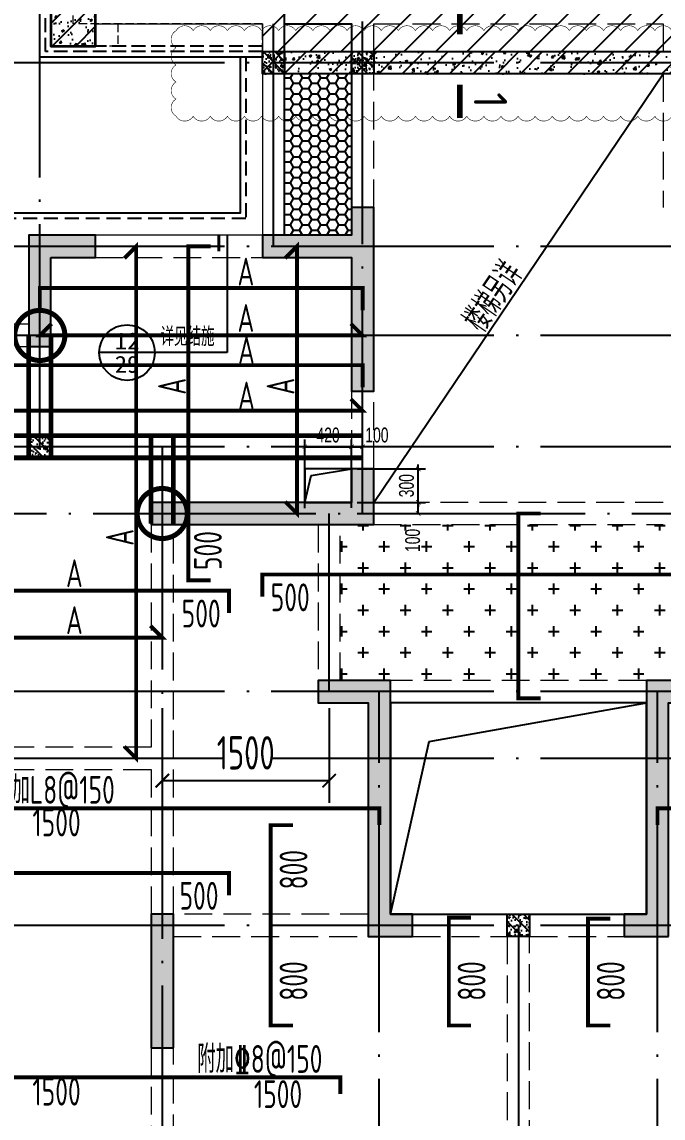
# Model space of a CAD drawing. Extents: x -668857 to 154266, y -275694 to 291306.
# Drawn here: x -218545 to -212784, y 129360 to 139208 of the extents above; entities that cross this region are included whole.
import ezdxf
from ezdxf.enums import TextEntityAlignment as Align

# ---------------------------------------------------------------- set-up
doc = ezdxf.new("R2010")
doc.units = 0
doc.header["$LTSCALE"] = 1000
for name, pattern in [('__DASH', [0.35, 0.25, -0.1]), ('DASH', [0.35, 0.25, -0.1]), ('DOTE', [2.42, 2, -0.2, 0.02, -0.2]), ('HIDDEN', [0.375, 0.25, -0.125])]:
    doc.linetypes.add(name, pattern=pattern)
doc.layers.get('0').update_dxf_attribs({"linetype": 'CONTINUOUS'})
doc.layers.get('DEFPOINTS').update_dxf_attribs({"linetype": 'CONTINUOUS'})
doc.layers.add('+公共字体', color=7, linetype='CONTINUOUS', lineweight=20)
doc.layers.add('平面-看线', color=45, linetype='CONTINUOUS', lineweight=15)
for name, color, linetype in [('A-DOTE', 10, 'DOTE'), ('DIM_IDEN', 67, 'CONTINUOUS'), ('HATCH', 8, 'CONTINUOUS'), ('PUB_TEXT', 2, 'CONTINUOUS'), ('ROOF', 183, 'CONTINUOUS'), ('S-B板填充', 251, 'CONTINUOUS'), ('S-B板边线', 2, 'CONTINUOUS'), ('S-B板配筋', 6, 'CONTINUOUS'), ('S-B板配筋号', 7, 'CONTINUOUS'), ('S-C承台编号', 6, 'CONTINUOUS'), ('S-D洞口', 4, 'CONTINUOUS'), ('S-D洞口标注', 3, 'CONTINUOUS'), ('S-L主梁线', 4, 'DASH'), ('S-Q墙填充', 252, 'CONTINUOUS'), ('S-Q墙实线', 6, 'CONTINUOUS'), ('S-Q墙标注', 3, 'CONTINUOUS'), ('S-Z柱填充', 252, 'CONTINUOUS'), ('S-Z柱实线', 6, 'CONTINUOUS'), ('S-板正筋', 2, 'CONTINUOUS'), ('S-构造柱', 212, 'CONTINUOUS'), ('THICK', 6, 'CONTINUOUS'), ('看线', 251, 'CONTINUOUS'), ('配箍校核', 34, 'CONTINUOUS')]:
    doc.layers.add(name, color=color, linetype=linetype)
doc.layers.add('审图修改', color=2, linetype='CONTINUOUS', plot=False)
doc.styles.add('_TCH_AXIS', font='COMPLEX', dxfattribs={"bigfont": 'GBCBIG'})
doc.styles.add('_TCH_LABEL', font='simhei.ttf')
doc.styles.add('TSSD_Label', font='Tssdeng.shx', dxfattribs={"width": 0.7, "bigfont": 'hztxt.shx'})
doc.styles.add('TSSD_REIN', font='tssdeng.shx', dxfattribs={"width": 0.7, "height": 300, "bigfont": 'tssdchn.shx'})
doc.styles.add('结构文字', font='zstxt.shx', dxfattribs={"width": 0.7, "bigfont": 'zshz.shx'})
doc.dimstyles.new('STRUCK', dxfattribs={"dimtxt": 400, "dimasz": 121, "dimexe": 200, "dimexo": 150, "dimgap": 115, "dimtad": 1, "dimdec": 0, "dimdsep": 46, "dimtxsty": '结构文字', "dimblk": 'ARCHTICK', "dimcen": 400, "dimclrd": 3, "dimclre": 3, "dimclrt": 7, "dimadec": 0, "dimazin": 0, "dimtfac": 1, "dimtdec": 0, "dimtix": 1, "dimtmove": 2, "dimatfit": 3, "dimldrblk": '_DIMX', "dimfxl": 0, "dimtolj": 1, "dimtzin": 0, "dimarcsym": 0})
doc.dimstyles.new('STRUCK30', dxfattribs={"dimscale": 0.33333, "dimtxt": 400, "dimasz": 121, "dimexe": 200, "dimexo": 150, "dimgap": 115, "dimtad": 1, "dimdec": 0, "dimdsep": 46, "dimtxsty": '结构文字', "dimblk": 'ARCHTICK', "dimcen": 400, "dimclrd": 3, "dimclre": 3, "dimclrt": 7, "dimadec": 0, "dimazin": 0, "dimtfac": 1, "dimtdec": 0, "dimtix": 1, "dimtmove": 2, "dimatfit": 3, "dimldrblk": '_DIMX', "dimfxl": 0, "dimtolj": 1, "dimtzin": 0, "dimarcsym": 0})

# ---------------------------------------------------------------- blocks, each defined once
blk = doc.blocks.new('20210726.16350016')
at = {"layer": 'A-DOTE'}
for p, q in [((12800, 13700), (12800, 21100)), ((15700, 13100.3), (15700, 21100)), ((14900, 15500), (14900, 17600)), ((55600, 17150), (3600, 17150)), ((55600, 15500), (3600, 15500)), ((55600, 14700), (3600, 14700)), ((55600, 13700), (3600, 13700)), ((13900.2, 13700), (13900, 3600)), ((3600, 13100.3), (55600, 13100.3)), ((15400, 11500), (15400, 13100)), ((55600, 11500), (3600, 11500)), ((15850, 3600), (15850, 11500)), ((18350, 3600), (18350, 11500)), ((55600, 10900), (3600, 10900)), ((55600, 9400), (3600, 9400)), ((17100, 9400), (17100, 3600))]:
    blk.add_line(p, q, dxfattribs=at)
blk = doc.blocks.new('20210729.03492876')
at = {"layer": 'ROOF', "ltscale": 0.8}
for points in [[(10500, 13200), (8500, 13200), (8500, 16500), (15700, 16500), (15700, 12900), (15100, 12900)], [(10700, 13250), (10700, 13700), (9000, 13700), (9000, 16000), (15200, 16000), (15200, 13700), (14900, 13700), (14900, 13250)]]:
    blk.add_lwpolyline(points, dxfattribs=at)
at = {"layer": 'ROOF', "linetype": '__DASH', "ltscale": 0.5}
for points in [[(10500, 13250), (8550, 13250), (8550, 16450), (15650, 16450), (15650, 12950), (15100, 12950)], [(10500, 13300), (8600, 13300), (8600, 16400), (15600, 16400), (15600, 13000), (15100, 13000)]]:
    blk.add_lwpolyline(points, dxfattribs=at)
at = {"layer": '平面-看线', "linetype": 'DASH', "ltscale": 0.3}
for points in [[(10500, 13250), (10500, 13500), (9200, 13500), (9200, 13300), (8600, 13300), (8600, 14100)], [(10500, 13250), (10500, 13500), (8800, 13500), (8800, 16200), (15400, 16200), (15400, 13500), (15100, 13500), (15100, 13250)]]:
    blk.add_lwpolyline(points, dxfattribs=at)
at = {"layer": '看线', "color": 201}
blk.add_lwpolyline([(10300, 13200), (10300, 11800), (8200, 11800), (8200, 11000), (1800, 11000), (1800, 10000), (0, 10000), (0, 1500), (2850, 1500)], dxfattribs=at)
at = {"layer": '看线', "color": 201, "linetype": 'HIDDEN', "ltscale": 0.5}
blk.add_lwpolyline([(10350, 13200), (10350, 11750), (8250, 11750), (8250, 10950), (1850, 10950), (1850, 9950), (50, 9950), (50, 1550), (2900, 1550)], dxfattribs=at)
blk = doc.blocks.new('_ArchTick')
at = {"color": 0, "linetype": 'ByBlock', "const_width": 0.15}
blk.add_lwpolyline([(-0.5, -0.5), (0.5, 0.5)], dxfattribs=at)
blk = doc.blocks.new('*D1090')
at = {"layer": 'DEFPOINTS', "color": 0}
for p in [(-215584.4, 135191.7), (-214984.4, 135191.7), (-215584.4, 134891.7)]:
    blk.add_point(p, dxfattribs=at)
at = {"layer": 'S-D洞口标注', "color": 3, "lineweight": -2}
for p, q in [((-214984.4, 135191.7), (-214984.4, 135232)), ((-215534.4, 135191.7), (-214917.8, 135191.7)), ((-214984.4, 134891.7), (-214984.4, 135191.7)), ((-215534.4, 134891.7), (-214917.8, 134891.7)), ((-214984.4, 134891.7), (-214984.4, 134851.4))]:
    blk.add_line(p, q, dxfattribs=at)
at = {"layer": 'S-D洞口标注', "color": 3, "lineweight": -2, "xscale": 40.33293, "yscale": 40.33293, "zscale": 40.33293}
for p, rotation in [((-214984.4, 135191.7), 270), ((-214984.4, 134891.7), 90)]:
    blk.add_blockref('_ArchTick', p, dxfattribs=dict(at, rotation=rotation))
at = {"layer": 'S-D洞口标注', "color": 7, "insert": (-215089.4, 135041.7), "char_height": 133.33, "attachment_point": 5, "rotation": 90, "style": '结构文字'}
blk.add_mtext('\\A1;300', dxfattribs=at)
blk = doc.blocks.new('_DIMX')
blk.add_line((-150, 0), (150, 0))
at = {"const_width": 50}
blk.add_lwpolyline([(-70, -70), (70, 70)], dxfattribs=at)
blk = doc.blocks.new('*D1091')
at = {"layer": 'DEFPOINTS', "color": 0}
for p in [(-215584.4, 135391.1), (-216004.4, 134791.1), (-215584.4, 134791.7)]:
    blk.add_point(p, dxfattribs=at)
at = {"layer": 'S-D洞口标注', "color": 3, "lineweight": -2}
for p, q in [((-216004.4, 134841.1), (-216004.4, 135457.8)), ((-215584.4, 134841.7), (-215584.4, 135457.8)), ((-216004.4, 135391.1), (-215584.4, 135391.1))]:
    blk.add_line(p, q, dxfattribs=at)
at = {"layer": 'S-D洞口标注', "color": 3, "lineweight": -2, "xscale": 40.33293, "yscale": 40.33293, "zscale": 40.33293, "rotation": 180}
blk.add_blockref('_ArchTick', (-216004.4, 135391.1), dxfattribs=at)
at = {"layer": 'S-D洞口标注', "color": 3, "lineweight": -2, "xscale": 40.33293, "yscale": 40.33293, "zscale": 40.33293}
blk.add_blockref('_ArchTick', (-215584.4, 135391.1), dxfattribs=at)
at = {"layer": 'S-D洞口标注', "color": 7, "insert": (-215794.4, 135496.1), "char_height": 133.33, "attachment_point": 5, "style": '结构文字'}
blk.add_mtext('\\A1;420', dxfattribs=at)
blk = doc.blocks.new('*D1092')
at = {"layer": 'DEFPOINTS', "color": 0}
for p in [(-215484.4, 135391.1), (-215584.4, 134791.7), (-215484.4, 134791.7)]:
    blk.add_point(p, dxfattribs=at)
at = {"layer": 'S-D洞口标注', "color": 3, "lineweight": -2}
for p, q in [((-215584.4, 134841.7), (-215584.4, 135457.8)), ((-215484.4, 134841.7), (-215484.4, 135457.8)), ((-215584.4, 135391.1), (-215484.4, 135391.1))]:
    blk.add_line(p, q, dxfattribs=at)
at = {"layer": 'S-D洞口标注', "color": 3, "lineweight": -2, "xscale": 40.33293, "yscale": 40.33293, "zscale": 40.33293, "rotation": 180}
blk.add_blockref('_ArchTick', (-215584.4, 135391.1), dxfattribs=at)
at = {"layer": 'S-D洞口标注', "color": 3, "lineweight": -2, "xscale": 40.33293, "yscale": 40.33293, "zscale": 40.33293}
blk.add_blockref('_ArchTick', (-215484.4, 135391.1), dxfattribs=at)
at = {"layer": 'S-D洞口标注', "color": 7, "insert": (-215355.5, 135496.1), "char_height": 133.33, "attachment_point": 5, "style": '结构文字'}
blk.add_mtext('\\A1;100', dxfattribs=at)
blk = doc.blocks.new('*D1093')
at = {"layer": 'DEFPOINTS', "color": 0}
for p in [(-215584.4, 134891.7), (-214984.4, 134891.7), (-215584.4, 134791.7)]:
    blk.add_point(p, dxfattribs=at)
at = {"layer": 'S-D洞口标注', "color": 3, "lineweight": -2}
for p, q in [((-215534.4, 134891.7), (-214917.8, 134891.7)), ((-214984.4, 134791.7), (-214984.4, 134891.7)), ((-215534.4, 134791.7), (-214917.8, 134791.7))]:
    blk.add_line(p, q, dxfattribs=at)
at = {"layer": 'S-D洞口标注', "color": 3, "lineweight": -2, "xscale": 40.33293, "yscale": 40.33293, "zscale": 40.33293}
for p, rotation in [((-214984.4, 134891.7), 90), ((-214984.4, 134791.7), 270)]:
    blk.add_blockref('_ArchTick', p, dxfattribs=dict(at, rotation=rotation))
at = {"layer": 'S-D洞口标注', "color": 7, "insert": (-215034.4, 134549.8), "char_height": 133.33, "attachment_point": 5, "rotation": 90, "style": '结构文字'}
blk.add_mtext('\\A1;100', dxfattribs=at)
blk = doc.blocks.new('20210803.22403995')
at = {"layer": '+公共字体', "color": 2, "const_width": 45}
for points in [[(-856038.1, -168386.5, 1), (-856038.1, -167936.5, 1), (-856038.1, -168386.5, -1)], [(-854937.9, -169986.3, 1), (-854937.9, -169536.3, 1), (-854937.9, -169986.3, -1)]]:
    blk.add_lwpolyline(points, format="xyb", dxfattribs=at)
blk = doc.blocks.new('20210807.15313138')
at = {"layer": 'S-Q墙填充'}
h = blk.add_hatch(color=252, dxfattribs=at)
h.dxf.hatch_style = 1
h.paths.add_polyline_path([(72215.6, 67839.5), (72215.6, 68189.5), (72015.6, 68189.5), (72015.6, 67939.5), (71215.5, 67939.5), (71215.5, 67739.5), (72015.6, 67739.5), (72015.6, 66539.5), (72215.6, 66539.5)])
h = blk.add_hatch(color=252, dxfattribs=at)
h.dxf.hatch_style = 1
h.paths.add_polyline_path([(69315.6, 67739.5), (69715.6, 67739.5), (69715.6, 67939.5), (69115.6, 67939.5), (69115.6, 66939.5), (69315.6, 66939.5)])
h = blk.add_hatch(color=252, dxfattribs=at)
h.dxf.hatch_style = 1
h.paths.add_polyline_path([(72215.6, 65339.8), (72215.6, 65839.8), (72015.6, 65839.8), (72015.6, 65539.8), (71815.6, 65539.8), (70215.6, 65539.8), (70215.6, 65339.8), (71815.6, 65339.8)])
h = blk.add_hatch(color=252, dxfattribs=at)
h.dxf.hatch_style = 1
h.paths.add_polyline_path([(72365.6, 63939.5), (71715.6, 63939.5), (71715.6, 63739.5), (72165.6, 63739.5), (72165.6, 63239.5), (72165.6, 61639.5), (72565.6, 61639.5), (72565.6, 61839.5), (72365.6, 61839.5), (72365.6, 63239.5)])
h = blk.add_hatch(color=252, dxfattribs=at)
h.dxf.hatch_style = 1
h.paths.add_polyline_path([(74865.6, 61639.5), (74865.6, 63239.5), (74865.6, 63739.5), (75315.5, 63739.5), (75315.5, 63939.5), (74665.6, 63939.5), (74665.6, 63239.5), (74665.6, 61839.5), (74465.6, 61839.5), (74465.6, 61639.5)])
h = blk.add_hatch(color=252, dxfattribs=at)
h.dxf.hatch_style = 1
h.paths.add_polyline_path([(70415.7, 60639.5), (70415.7, 61839.5), (70215.7, 61839.5), (70215.7, 60639.5)])
at = {"layer": 'S-Z柱填充'}
h = blk.add_hatch(dxfattribs=at)
h.set_pattern_fill('ARMORED', color=256, scale=30, style=0)
h.set_pattern_definition([(50, (-310092.94, 38050.78), (215.178055, -18.82564), [22.5, -247.5]), (355, (-310092.94, 38050.78), (-41.6254, 225.65764), [18, -198]), (100.4514, (-310075.01, 38049.2), (173.55281, 206.83186), [19.12206, -210.34263]), (46.1842, (-310092.94, 38110.78), (320.17231, -49.6557), [33.75, -371.25]), (96.6356, (-310066.26, 38106.64), (280.3988, 292.23536), [28.6831, -315.5139]), (351.1842, (-310092.94, 38110.78), (280.39858, 292.23558), [27, -297]), (21, (-310062.94, 38095.78), (179.072116, -120.78567), [22.5, -247.5]), (326, (-310062.94, 38095.78), (72.9946, 217.54501), [18, -198]), (71.4514, (-310048.02, 38085.71), (252.06679, 96.75915), [19.12206, -210.34263]), (37.5, (-310092.945, 38050.78), (3.647957, 99.868156), [0, -195.6, 0, -201, 0, -198.75]), (7.5, (-310092.94, 38050.78), (78.92086, 118.323514), [0, -114.6, 0, -191.1, 0, -75.75]), (327.5, (-310159.845, 38050.78), (160.146731, -6.766462), [0, -75, 0, -234, 0, -310.5]), (317.5, (-310189.84, 38050.78), (174.95585, 30.031495), [0, -97.5, 0, -155.4, 0, -220.5]), (45, (-310092.94, 38050.78), (-106.06602, 106.06602), [])])
h.paths.add_polyline_path([(69715.6, 70039.5), (69315.6, 70039.5), (69315.6, 69639.5), (69715.6, 69639.5)])
at = {"layer": 'S-D洞口', "color": 5}
blk.add_lwpolyline([(72365.6, 61839.5), (74665.6, 61839.5), (74665.6, 63739.5), (72365.6, 63739.5), (72365.6, 61839.5), (72712.5, 63392.7), (74665.6, 63739.5)], dxfattribs=at)
at = {"layer": 'S-L主梁线', "linetype": 'ByBlock', "lineweight": 18}
for p, q in [((69715.6, 69839.5), (71215.2, 69839.6)), ((71215.2, 69839.6), (71215.5, 67939.5)), ((72015.6, 69589.5), (71415.2, 69589.5)), ((74815.1, 69589.5), (72215.6, 69589.5)), ((71215.5, 67939.5), (69715.6, 67939.5)), ((69115.6, 67139.5), (67515.7, 67139.5)), ((72365.6, 63739.5), (74665.6, 63739.5)), ((73515.7, 61839.5), (72565.6, 61839.5)), ((74465.6, 61839.5), (73515.7, 61839.5))]:
    blk.add_line(p, q, dxfattribs=at)
at = {"layer": 'S-L主梁线', "linetype": 'DASH', "lineweight": 18}
for p, q in [((71415.2, 69839.6), (72015.6, 69839.7)), ((71415.2, 69589.5), (71415.2, 69839.6)), ((72015.6, 69839.7), (72015.6, 69589.5)), ((72215.6, 69589.5), (72215.6, 69839.7)), ((72215.6, 69839.7), (74815, 69839.7)), ((74815, 69839.7), (74815.1, 69589.5)), ((71415.3, 69389.5), (72015.6, 69389.5)), ((71415.5, 67939.5), (71415.3, 69389.5)), ((72015.6, 69389.5), (72015.6, 68189.5)), ((72215.6, 68189.5), (72215.6, 69389.5)), ((72215.6, 69389.5), (74815.2, 69389.5)), ((74815.1, 69389.5), (74815.6, 68189.5)), ((69715.6, 67739.5), (71215.5, 67739.5)), ((67615.7, 66939.5), (69115.6, 66939.5)), ((72015.6, 66539.5), (72015.6, 65839.8)), ((72215.6, 65839.8), (72215.6, 66539.5)), ((74815.6, 65539.8), (72215.6, 65539.8)), ((70215.6, 65339.8), (70215.7, 63339.5)), ((70415.7, 63239.5), (70415.6, 65339.8)), ((71715.6, 65339.8), (71715.6, 63939.5)), ((71915.6, 63939.5), (71915.6, 65339.8)), ((72215.6, 65339.8), (74815.6, 65339.8)), ((74665.6, 63939.5), (72365.6, 63939.5)), ((70215.7, 63339.5), (67615.7, 63339.5)), ((70415.7, 61839.5), (70415.7, 63239.5)), ((67515.7, 63139.5), (70215.7, 63139.5)), ((70215.7, 63139.5), (70215.7, 61839.5)), ((72165.6, 61839.5), (70415.7, 61839.5)), ((70415.7, 61639.5), (72165.6, 61639.5)), ((72565.6, 61639.5), (73415.7, 61639.5)), ((73415.7, 61639.5), (73415.7, 57639.5)), ((73615.7, 57639.5), (73615.7, 61639.5)), ((73615.7, 61639.5), (74465.6, 61639.5)), ((70215.7, 60639.5), (70215.7, 59089.5)), ((70415.7, 59089.5), (70415.7, 60639.5))]:
    blk.add_line(p, q, dxfattribs=at)
at = {"layer": 'S-Q墙实线'}
blk.add_lwpolyline([(72215.6, 67839.5), (72215.6, 68189.5), (72015.6, 68189.5), (72015.6, 67939.5), (71215.5, 67939.5), (71215.5, 67739.5), (72015.6, 67739.5), (72015.6, 66539.5), (72215.6, 66539.5), (72215.6, 67839.5)], dxfattribs=at)
for points in [[(69315.6, 67739.5), (69715.6, 67739.5), (69715.6, 67939.5), (69115.6, 67939.5), (69115.6, 66939.5), (69315.6, 66939.5)], [(72215.6, 65339.8), (72215.6, 65839.8), (72015.6, 65839.8), (72015.6, 65539.8), (71815.6, 65539.8), (70215.6, 65539.8), (70215.6, 65339.8), (71815.6, 65339.8)], [(72365.6, 63939.5), (71715.6, 63939.5), (71715.6, 63739.5), (72165.6, 63739.5), (72165.6, 63239.5), (72165.6, 61639.5), (72565.6, 61639.5), (72565.6, 61839.5), (72365.6, 61839.5), (72365.6, 63239.5)], [(74865.6, 61639.5), (74865.6, 63239.5), (74865.6, 63739.5), (75315.5, 63739.5), (75315.5, 63939.5), (74665.6, 63939.5), (74665.6, 63239.5), (74665.6, 61839.5), (74465.6, 61839.5), (74465.6, 61639.5)], [(70415.7, 60639.5), (70415.7, 61839.5), (70215.7, 61839.5), (70215.7, 60639.5)]]:
    blk.add_lwpolyline(points, close=True, dxfattribs=at)
at = {"layer": 'S-Z柱实线', "lineweight": 35}
blk.add_lwpolyline([(69715.6, 70039.5), (69315.6, 70039.5), (69315.6, 69639.5), (69715.6, 69639.5)], close=True, dxfattribs=at)
blk = doc.blocks.new('20210730.02141516')
at = {"layer": 'S-构造柱'}
h = blk.add_hatch(dxfattribs=at)
h.set_pattern_fill('ARMORED', color=256, scale=15, angle=-90, style=0)
h.set_pattern_definition([(320, (-154189.41, 3278673.45), (-9.4128202, -107.5890274), [11.25, -123.75]), (265, (-154189.41, 3278673.45), (112.82882, 20.8127), [9, -99]), (10.4514, (-154190.19, 3278664.49), (103.4159313, -86.7764073), [9.5610285, -105.1713168]), (316.1842, (-154159.41, 3278673.45), (-24.827852, -160.0861573), [16.875, -185.625]), (6.6356, (-154161.48, 3278660.11), (146.117681, -140.199406), [14.341543, -157.75695]), (261.1842, (-154159.41, 3278673.45), (146.11779, -140.199292), [13.5, -148.5]), (291, (-154166.91, 3278658.45), (-60.3928336, -89.5360578), [11.25, -123.75]), (236, (-154166.91, 3278658.45), (108.7725068, -36.4972998), [9, -99]), (341.4514, (-154171.94, 3278650.99), (48.3795745, -126.0333943), [9.5610285, -105.1713168]), (307.5, (-154189.41, 3278673.454), (49.93407807, -1.8239783), [0, -97.8, 0, -100.5, 0, -99.375]), (277.5, (-154189.41, 3278673.454), (59.1617568, -39.4604306), [0, -57.3, 0, -95.55, 0, -37.875]), (237.5, (-154189.41, 3278706.904), (-3.38323076, -80.07336543), [0, -37.5, 0, -117, 0, -155.25]), (227.5, (-154189.41, 3278721.904), (15.0157473, -87.4779254), [0, -48.75, 0, -77.7, 0, -110.25]), (315, (-154189.41, 3278673.454), (53.0330086, 53.0330086), [])])
h.paths.add_polyline_path([(200, 200), (200, 0), (0, 0), (0, 200)])
blk.add_lwpolyline([(200, 200), (200, 0), (0, 0), (0, 200)], close=True, dxfattribs=at)
blk = doc.blocks.new('20210809.18285270')
at = {"layer": 'ROOF', "rotation": 359.9999999538236}
for p in [(10300, 12550.2), (11100, 12550.2), (8200, 9100.2)]:
    blk.add_blockref('20210730.02141516', p, dxfattribs=at)
at = {"layer": 'ROOF'}
blk.add_blockref('20210730.02141516', (12500, 4800.2), dxfattribs=at)
blk = doc.blocks.new('*D968')
at = {"layer": 'DEFPOINTS', "color": 0}
for p in [(-217284.3, 133191.4), (-215784.4, 133191.4), (-215784.4, 132391.4)]:
    blk.add_point(p, dxfattribs=at)
at = {"layer": 'S-Q墙标注', "color": 3, "lineweight": -2}
for p, q in [((-217284.3, 133041.4), (-217284.3, 132191.4)), ((-215784.4, 133041.4), (-215784.4, 132191.4)), ((-217284.3, 132391.4), (-215784.4, 132391.4))]:
    blk.add_line(p, q, dxfattribs=at)
at = {"layer": 'S-Q墙标注', "color": 3, "lineweight": -2, "xscale": 121, "yscale": 121, "zscale": 121, "rotation": 180}
blk.add_blockref('_ArchTick', (-217284.3, 132391.4), dxfattribs=at)
at = {"layer": 'S-Q墙标注', "color": 3, "lineweight": -2, "xscale": 121, "yscale": 121, "zscale": 121}
blk.add_blockref('_ArchTick', (-215784.4, 132391.4), dxfattribs=at)
at = {"layer": 'S-Q墙标注', "color": 7, "insert": (-216534.3, 132641.4), "char_height": 300, "attachment_point": 5, "style": 'TSSD_REIN'}
blk.add_mtext('\\A1;1500', dxfattribs=at)
blk = doc.blocks.new('20210811.10154474')
at = {"layer": 'DIM_IDEN'}
for p, q in [((10230.2, 12404.6), (10230.2, 11350.4)), ((9580.9, 11350.4), (9080.9, 11350.4)), ((10230.2, 11350.4), (9580.9, 11350.4))]:
    blk.add_line(p, q, dxfattribs=at)
at = {"layer": 'DIM_IDEN', "const_width": 25}
blk.add_lwpolyline([(10155.2, 12404.6), (10155.2, 12261.8)], dxfattribs=at)
at = {"layer": 'DIM_IDEN'}
blk.add_circle((9330.9, 11350.4), 250, dxfattribs=at)
at = {"layer": 'PUB_TEXT', "style": '_TCH_LABEL'}
for s, height, width, p, p2 in [('12', 151.14, 1.022989, (9219.7, 11379.6), (9442.1, 11379.6)), ('29', 151.93, 1.00565, (9221, 11169.5), (9440.8, 11169.5))]:
    blk.add_text(s, height=height, dxfattribs=dict(at, width=width)).set_placement(p, p2, align=Align.FIT)
at = {"layer": 'PUB_TEXT', "style": '_TCH_AXIS'}
blk.add_text('详见结施', height=168.79, dxfattribs=at).set_placement((9631, 11409.8))

msp = doc.modelspace()

# ---------------------------------------------------------------- hatches: boundary and pattern name
at = {"layer": 'HATCH'}
h = msp.add_hatch(dxfattribs=at)
h.set_pattern_fill('ARMORED', color=252, scale=30, style=0)
h.set_pattern_definition([(50, (-88623.52, -147139.2), (215.17805, -18.82564), [22.5, -247.5]), (355, (-88623.52, -147139.2), (-41.6254, 225.65764), [18, -198]), (100.4514, (-88605.59, -147140.77), (173.55281, 206.83186), [19.12206, -210.34263]), (46.1842, (-88623.52, -147079.2), (320.17231, -49.6557), [33.75, -371.25]), (96.6356, (-88596.84, -147083.34), (280.3988, 292.23536), [28.6831, -315.5139]), (351.1842, (-88623.52, -147079.2), (280.3986, 292.23558), [27, -297]), (21, (-88593.52, -147094.2), (179.07212, -120.78567), [22.5, -247.5]), (326, (-88593.52, -147094.2), (72.9946, 217.54501), [18, -198]), (71.4514, (-88578.6, -147104.27), (252.06679, 96.75915), [19.12206, -210.34263]), (37.5, (-88623.52, -147139.206), (3.647957, 99.868156), [0, -195.6, 0, -201, 0, -198.75]), (7.5, (-88623.52, -147139.21), (78.92086, 118.323514), [0, -114.6, 0, -191.1, 0, -75.75]), (327.5, (-88690.42, -147139.206), (160.14673, -6.766462), [0, -75, 0, -234, 0, -310.5]), (317.5, (-88720.42, -147139.2), (174.95585, 30.031495), [0, -97.5, 0, -155.4, 0, -220.5]), (45, (-88623.52, -147139.2), (-106.06602, 106.06602), [])])
h.paths.add_polyline_path([(-216384.82, 138941.3), (-211784.64, 138941.32), (-211784.64, 138741.41), (-216384.82, 138741.39)])
at = {"layer": 'S-B板填充'}
h = msp.add_hatch(dxfattribs=at)
h.set_pattern_fill('METAL', color=256, scale=50, style=0)
h.set_pattern_definition([(45, (-128850.48, -12952.44), (-141.42136, 141.42136), [])])
edge = h.paths.add_edge_path()
edge.add_line((-216384.42, 138941.31), (-211684.43, 138941.55))
edge.add_line((-211684.43, 138941.55), (-211684.42, 139391.57))
edge.add_line((-211684.42, 139391.57), (-211684.43, 139591.43))
edge.add_line((-211684.43, 139591.43), (-211684.43, 141691.43))
edge.add_line((-211684.43, 141691.43), (-217884.41, 141691.43))
edge.add_line((-217884.41, 141691.43), (-217884.42, 139391.43))
edge.add_line((-217884.42, 139391.43), (-216384.44, 139391.43))
edge.add_line((-216384.44, 139391.43), (-216384.42, 138941.43))
at = {"layer": 'S-B板填充', "linetype": 'ByBlock'}
h = msp.add_hatch(dxfattribs=at)
h.set_pattern_fill('HONEY', color=252, scale=17.142857, style=0)
h.set_pattern_definition([(0, (-160505.804, -44844.972), (81.642857, 47.136514), [54.42857, -108.857143]), (120, (-160505.804, -44844.972), (-81.642847, 47.136531), [54.42857, -108.857143]), (60, (-160505.804, -44844.972), (1e-05, 94.273045), [-108.857143, 54.42857])])
h.paths.add_polyline_path([(-216184.56, 137291.43), (-215584.42, 137291.43), (-215584.42, 138741.42), (-216184.42, 138741.34)])
at = {"layer": 'S-B板填充'}
h = msp.add_hatch(dxfattribs=at)
h.set_pattern_fill('CROSS', color=252, scale=30, style=0)
h.set_pattern_definition([(0, (-128850.48, -12952.44), (190.5, 190.5), [95.25, -285.75]), (90, (-128802.86, -13000.06), (-190.5, 190.5), [95.25, -285.75])])
h.paths.add_polyline_path([(-215684.49, 134691.7), (-212484.55, 134691.7), (-212484.55, 133291.43), (-215684.49, 133291.43)])

# ---------------------------------------------------------------- linework, layer by layer
at = {"layer": 'ROOF'}
msp.add_lwpolyline([(-216184.42, 139191.43), (-215584.42, 139191.43), (-215584.42, 137291.43), (-216184.42, 137291.43)], close=True, dxfattribs=at)
at = {"layer": 'S-B板边线'}
msp.add_lwpolyline([(-216384.82, 138941.3), (-211784.64, 138941.32), (-211784.64, 138741.41), (-216384.82, 138741.39)], close=True, dxfattribs=at)
at = {"layer": 'S-B板配筋', "lineweight": 35, "const_width": 35}
for points in [[(-217624.47, 132697.5), (-217518.41, 132591.43), (-217518.41, 137191.43), (-217624.47, 137085.36)], [(-216849.23, 134191.7), (-217049.23, 134191.7), (-217049.23, 137191.43), (-216849.23, 137191.43)], [(-216180.26, 134897.76), (-216074.2, 134791.7), (-216074.2, 137191.43), (-216180.26, 137085.36)], [(-218384.43, 136617.82), (-218384.43, 136817.82), (-215484.43, 136817.82), (-215484.43, 136617.82)], [(-218278.37, 136497.49), (-218384.43, 136391.43), (-215484.43, 136391.43), (-215590.5, 136497.49)], [(-220144.41, 135924.79), (-220144.41, 136124.79), (-215484.42, 136124.79), (-215484.42, 135924.79)], [(-219978.36, 135820.8), (-220084.42, 135714.73), (-215484.43, 135714.72), (-215590.5, 135820.79)], [(-213884.42, 133131.43), (-214084.42, 133131.43), (-214084.42, 134791.7), (-213884.42, 134791.7)], [(-216384.49, 134043.4), (-216384.49, 134243.4), (-211784.55, 134243.4), (-211784.55, 134043.4)], [(-220684.41, 133897.83), (-220684.41, 134097.83), (-216684.42, 134097.83), (-216684.42, 133897.83)], [(-219978.36, 133783.05), (-220084.42, 133676.99), (-217284.25, 133676.99), (-217390.32, 133783.05)], [(-218884.42, 131993.76), (-218884.42, 132143.76), (-215334.42, 132143.76), (-215334.42, 131993.76)], [(-209284.4, 131993.76), (-209284.4, 132143.76), (-212834.4, 132143.76), (-212834.4, 131993.76)], [(-216109.42, 130191.43), (-216309.42, 130191.43), (-216309.42, 131991.43), (-216109.42, 131991.43)], [(-216684.41, 131361.77), (-216684.41, 131561.77), (-226584.42, 131561.77), (-226584.42, 131361.77)], [(-214509.42, 130191.43), (-214709.42, 130191.43), (-214709.42, 131161.43), (-214509.42, 131161.43)], [(-213259.42, 130191.43), (-213459.42, 130191.43), (-213459.42, 131151.43), (-213259.42, 131151.43)], [(-218884.33, 129575.46), (-218884.33, 129725.46), (-215684.33, 129725.46), (-215684.33, 129575.46)]]:
    msp.add_lwpolyline(points, dxfattribs=at)
at = {"layer": 'S-B板配筋号', "color": 1}
msp.add_lwpolyline([(-215384.42, 134891.7), (-212784.91, 138741.43)], dxfattribs=at)
at = {"layer": 'S-D洞口', "color": 5}
for points in [[(-216004.43, 134891.7), (-215584.43, 134891.7), (-215584.43, 135191.7), (-216004.43, 135191.7), (-216004.43, 134891.7), (-215946.09, 135133.37), (-215584.43, 135191.7)], [(-215234.42, 131191.43), (-212934.42, 131191.43), (-212934.42, 133091.43), (-215234.42, 133091.43), (-215234.42, 131191.43), (-214887.6, 132744.61), (-212934.42, 133091.43)]]:
    msp.add_lwpolyline(points, dxfattribs=at)
at = {"layer": 'S-板正筋', "color": 5, "linetype": 'DASH', "const_width": 42.86}
for points in [[(-218484.42, 136391.43), (-218484.42, 135291.43)], [(-218284.42, 136391.43), (-218284.42, 135291.43)], [(-215484.41, 135491.43), (-220084.42, 135491.43)], [(-217384.42, 134700.98), (-217384.42, 135491.43)], [(-217184.41, 134700.98), (-217184.41, 135491.43)], [(-215484.41, 135291.43), (-220084.42, 135291.43)]]:
    msp.add_lwpolyline(points, dxfattribs=at)
at = {"layer": 'THICK', "const_width": 50}
for points in [[(-214610.44, 139096.55), (-214610.44, 139396.55)], [(-214610.44, 138645.95), (-214610.44, 138345.95)]]:
    msp.add_lwpolyline(points, dxfattribs=at)
at = {"layer": '审图修改', "const_width": 5}
for points in [[(-217160.03, 139129.62, -0.5773503), (-217006.4, 139129.62, -0.5773503), (-216852.77, 139129.62, -0.5773503), (-216699.14, 139129.62, -0.5773503), (-216545.52, 139129.62, -0.5773503), (-216391.89, 139129.62, -0.5773503), (-216238.26, 139129.62, -0.5773503), (-216084.63, 139129.62, -0.5773503), (-215931, 139129.62, -0.5773503), (-215777.38, 139129.62, -0.5773503), (-215623.75, 139129.62, -0.5773503), (-215470.12, 139129.62, -0.5773503), (-215316.49, 139129.62, -0.5773503), (-215162.86, 139129.62, -0.5773503), (-215009.23, 139129.62, -0.5773503), (-214855.61, 139129.62, -0.5773503), (-214701.98, 139129.62, -0.5773503), (-214548.35, 139129.62, -0.5773503), (-214394.72, 139129.62, -0.5773503), (-214241.09, 139129.62, -0.5773503), (-214087.47, 139129.62, -0.5773503), (-213933.84, 139129.62, -0.5773503), (-213780.21, 139129.62, -0.5773503), (-213626.58, 139129.62, -0.5773503), (-213472.95, 139129.62, -0.5773503), (-213319.33, 139129.62, -0.5773503), (-213165.7, 139129.62, -0.5773503), (-213012.07, 139129.62, -0.5773503), (-212858.44, 139129.62, -0.5773503), (-212704.81, 139129.62, -0.5773503)], [(-212704.81, 138361.48, -0.5773503), (-212858.44, 138361.48, -0.5773503), (-213012.07, 138361.48, -0.5773503), (-213165.7, 138361.48, -0.5773503), (-213319.33, 138361.48, -0.5773503), (-213472.95, 138361.48, -0.5773503), (-213626.58, 138361.48, -0.5773503), (-213780.21, 138361.48, -0.5773503), (-213933.84, 138361.48, -0.5773503), (-214087.47, 138361.48, -0.5773503), (-214241.09, 138361.48, -0.5773503), (-214394.72, 138361.48, -0.5773503), (-214548.35, 138361.48, -0.5773503), (-214701.98, 138361.48, -0.5773503), (-214855.61, 138361.48, -0.5773503), (-215009.23, 138361.48, -0.5773503), (-215162.86, 138361.48, -0.5773503), (-215316.49, 138361.48, -0.5773503), (-215470.12, 138361.48, -0.5773503), (-215623.75, 138361.48, -0.5773503), (-215777.38, 138361.48, -0.5773503), (-215931, 138361.48, -0.5773503), (-216084.63, 138361.48, -0.5773503), (-216238.26, 138361.48, -0.5773503), (-216391.89, 138361.48, -0.5773503), (-216545.52, 138361.48, -0.5773503), (-216699.14, 138361.48, -0.5773503), (-216852.77, 138361.48, -0.5773503), (-217006.4, 138361.48, -0.5773503), (-217160.03, 138361.48, -0.5773503), (-217160.03, 138515.11, -0.5773503), (-217160.03, 138668.74, -0.5773503), (-217160.03, 138822.36, -0.5773503), (-217160.03, 138975.99, -0.5773503), (-217160.03, 139129.62, -0.5773503), (-217160.03, 139129.62, -0.5773503)]]:
    msp.add_lwpolyline(points, format="xyb", dxfattribs=at)

# ---------------------------------------------------------------- block references
msp.add_blockref('20210729.03492876', (-226884.42, 125691.43))
at = {"layer": 'A-DOTE'}
msp.add_blockref('20210726.16350016', (-231184.42, 121691.38), dxfattribs=at)
at = {"layer": 'PUB_TEXT'}
msp.add_blockref('20210811.10154474', (-226931.51, 124886.8), dxfattribs=at)
at = {"layer": 'S-C承台编号'}
msp.add_blockref('20210803.22403995', (637653.71, 304552.96), dxfattribs=at)
at = {"layer": 'S-Q墙填充'}
msp.add_blockref('20210807.15313138', (-287600.06, 69351.89), dxfattribs=at)
at = {"layer": '配箍校核'}
msp.add_blockref('20210809.18285270', (-226684.44, 126191.27), dxfattribs=at)

# ---------------------------------------------------------------- texts
at = {"layer": 'S-B板配筋号', "color": 1, "style": 'TSSD_REIN', "width": 0.7}
for s, p in [('A', (-216607.94, 136840.23)), ('A', (-216607.94, 136423.29)), ('A', (-216603.14, 136136.28)), ('A', (-216603.13, 135726.22)), ('A', (-218148.83, 134129.69)), ('A', (-218148.83, 133708.84)), ('附加L8@150', (-218806.78, 132184.32)), ('附加%%1328@150', (-216971.28, 129766.02))]:
    msp.add_text(s, height=250, dxfattribs=at).set_placement(p)
for s, rotation, p in [('楼梯另详', 55.970982, (-214394.73, 136397.83)), ('A', 449.999992, (-217071.85, 135859.11)), ('A', 449.999992, (-216096.82, 135859.11)), ('A', 449.999992, (-217541.03, 134501.98))]:
    msp.add_text(s, height=250, rotation=rotation, dxfattribs=at).set_placement(p)
at = {"layer": 'S-B板配筋号', "style": 'TSSD_REIN', "width": 0.7}
for s, p in [('500', (-216999.16, 134458.91)), ('800', (-216229.42, 131591.43)), ('800', (-216229.42, 130591.43)), ('800', (-214629.42, 130591.43)), ('800', (-213379.42, 130591.43))]:
    msp.add_text(s, height=250, rotation=449.999992, dxfattribs=at).set_placement(p, align=Align.TOP_CENTER)
for s, p in [('500', (-216134.49, 134163.4)), ('500', (-216934.42, 134017.83)), ('1500', (-218234.08, 132140.73)), ('500', (-216953.81, 131481.77)), ('1500', (-218233.99, 129722.43)), ('1500', (-216244.02, 129700.13))]:
    msp.add_text(s, height=250, dxfattribs=at).set_placement(p, align=Align.TOP_CENTER)
at = {"layer": 'THICK', "style": 'TSSD_Label'}
msp.add_text('1', height=300, rotation=270, dxfattribs=at).set_placement((-214485.44, 138576.72))

# ---------------------------------------------------------------- dimensions: what is measured, and where the dimension line sits
at = {"layer": 'S-D洞口标注'}
dim = msp.add_linear_dim(base=(-215584.42, 135391.1), p1=(-216004.43, 134791.1), p2=(-215584.42, 134791.7), dimstyle='STRUCK30', dxfattribs=at)
dim.commit()
dim.dimension.update_dxf_attribs({"geometry": '*D1091', "text_midpoint": (-215794.43, 135496.1)})
dim = msp.add_linear_dim(base=(-215484.44, 135391.1), p1=(-215584.42, 134791.7), p2=(-215484.44, 134791.7), dimstyle='STRUCK30', dxfattribs=at)
dim.commit()
dim.dimension.update_dxf_attribs({"geometry": '*D1092', "text_midpoint": (-215355.55, 135496.1), "dimtype": 160})
dim = msp.add_linear_dim(base=(-214984.42, 135191.7), p1=(-215584.42, 134891.7), p2=(-215584.42, 135191.7), angle=90, dimstyle='STRUCK30', dxfattribs=at)
dim.commit()
dim.dimension.update_dxf_attribs({"geometry": '*D1090', "text_midpoint": (-215089.42, 135041.7)})
dim = msp.add_linear_dim(base=(-214984.42, 134891.7), p1=(-215584.42, 134791.7), p2=(-215584.42, 134891.7), angle=90, dimstyle='STRUCK30', dxfattribs=at)
dim.commit()
dim.dimension.update_dxf_attribs({"geometry": '*D1093', "text_midpoint": (-215034.42, 134549.78), "dimtype": 160})
at = {"layer": 'S-Q墙标注'}
dim = msp.add_linear_dim(base=(-215784.42, 132391.43), p1=(-217284.25, 133191.43), p2=(-215784.42, 133191.43), dimstyle='STRUCK', override={"dimtxt": 300, "dimgap": 100, "dimtxsty": 'TSSD_REIN'}, dxfattribs=at)
dim.commit()
dim.dimension.update_dxf_attribs({"geometry": '*D968', "text_midpoint": (-216534.34, 132641.43)})

doc.saveas('drawing.dxf')
